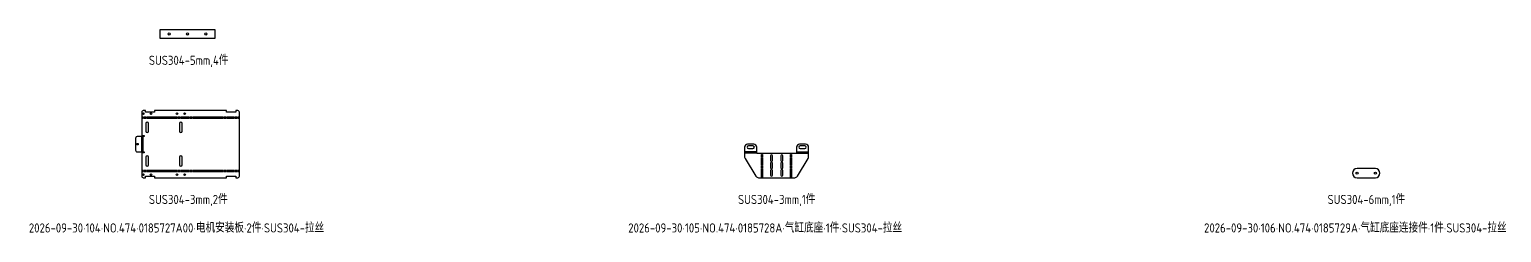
# Model space of a CAD drawing. Header units: inches. Extents: x -1146 to 223752, y 26431 to 27942.
# Drawn here: x 155066 to 159891, y 26431 to 27097 of the extents above; entities that cross this region are included whole.
import ezdxf

# ---------------------------------------------------------------- set-up
doc = ezdxf.new("R2010")
doc.units = ezdxf.units.IN
doc.header["$LTSCALE"] = 0.194989
doc.linetypes.add('CENTER', pattern=[50.8, 31.75, -6.35, 6.35, -6.35])
doc.layers.add('可见 (ISO)', color=7, linetype='Continuous', lineweight=25)
doc.layers.add('折弯线', color=1, linetype='CENTER')
doc.styles.add('Z-English', font='gbenor.shx', dxfattribs={"height": 10, "bigfont": 'hztxt.shx'})

msp = doc.modelspace()

# ---------------------------------------------------------------- linework, layer by layer
at = {"layer": '可见 (ISO)'}
for p, q in [((155494.3, 27067), (155494.3, 27097)), ((155494.3, 27097), (155674.3, 27097)), ((155674.3, 27067), (155494.3, 27067)), ((155674.3, 27097), (155674.3, 27067)), ((159477.2, 26640.7), (159417.2, 26640.7)), ((159417.2, 26610.7), (159477.2, 26610.7))]:
    msp.add_line(p, q, dxfattribs=at)
for points in [[(155434.3, 26615.7, 0.414214), (155439.3, 26610.7), (155446.3, 26610.7), (155446.3, 26615.7), (155476.3, 26615.7), (155476.3, 26610.7), (155712.3, 26610.7), (155712.3, 26615.7), (155742.3, 26615.7), (155742.3, 26610.7), (155749.3, 26610.7, 0.414214), (155754.3, 26615.7), (155754.3, 26825.7, 0.414214), (155749.3, 26830.7), (155742.3, 26830.7), (155742.3, 26825.7), (155712.3, 26825.7), (155712.3, 26830.7), (155476.3, 26830.7), (155476.3, 26825.7), (155446.3, 26825.7), (155446.3, 26830.7), (155439.3, 26830.7, 0.414214), (155434.3, 26825.7), (155434.3, 26748.7), (155441.8, 26748.7), (155441.8, 26745.7), (155419.3, 26745.7, 0.414214), (155414.3, 26740.7), (155414.3, 26700.7, 0.414214), (155419.3, 26695.7), (155441.8, 26695.7), (155441.8, 26692.7), (155434.3, 26692.7)], [(155456.8, 26763.2), (155456.8, 26788.2, 1), (155447.8, 26788.2), (155447.8, 26763.2, 1)], [(155566.8, 26763.2), (155566.8, 26788.2, 1), (155557.8, 26788.2), (155557.8, 26763.2, 1)], [(155456.8, 26653.2), (155456.8, 26678.2, 1), (155447.8, 26678.2), (155447.8, 26653.2, 1)], [(155566.8, 26653.2), (155566.8, 26678.2, 1), (155557.8, 26678.2), (155557.8, 26653.2, 1)], [(157560, 26610.7), (157574.4, 26610.7, 0.260446), (157582.9, 26615.5), (157618.5, 26673.3, 0.138795), (157620, 26678.5), (157620, 26710.7, 0.414214), (157610, 26720.7), (157590, 26720.7, 0.414214), (157580, 26710.7), (157580, 26689.7), (157560, 26689.7), (157470, 26689.7), (157450, 26689.7), (157450, 26710.7, 0.414214), (157440, 26720.7), (157420, 26720.7, 0.414214), (157410, 26710.7), (157410, 26678.5, 0.138795), (157411.5, 26673.3), (157447.1, 26615.5, 0.260446), (157455.6, 26610.7), (157470, 26610.7)], [(157422.5, 26706.2), (157437.5, 26706.2, 1), (157437.5, 26715.2), (157422.5, 26715.2, 1)], [(157501.3, 26667.2), (157501.3, 26682.2, 1), (157494.8, 26682.2), (157494.8, 26667.2, 1)], [(157535.3, 26667.2), (157535.3, 26682.2, 1), (157528.8, 26682.2), (157528.8, 26667.2, 1)], [(157592.5, 26706.2), (157607.5, 26706.2, 1), (157607.5, 26715.2), (157592.5, 26715.2, 1)], [(157501.3, 26643.2), (157501.3, 26658.2, 1), (157494.8, 26658.2), (157494.8, 26643.2, 1)], [(157501.3, 26619.2), (157501.3, 26634.2, 1), (157494.8, 26634.2), (157494.8, 26619.2, 1)], [(157535.3, 26643.2), (157535.3, 26658.2, 1), (157528.8, 26658.2), (157528.8, 26643.2, 1)], [(157535.3, 26619.2), (157535.3, 26634.2, 1), (157528.8, 26634.2), (157528.8, 26619.2, 1)]]:
    msp.add_lwpolyline(points, format="xyb", close=True, dxfattribs=at)
for centre, radius in [((155524.3, 27082), 3.32), ((155584.3, 27082), 3.32), ((155644.3, 27082), 3.32), ((155439.8, 26820.7), 2.46), ((155464.8, 26820.7), 2.46), ((155549.8, 26820.7), 2.46), ((155574.8, 26820.7), 2.46), ((155420.3, 26720.7), 2.46), ((155439.8, 26620.7), 2.46), ((155464.8, 26620.7), 2.46), ((155549.8, 26620.7), 2.46), ((155574.8, 26620.7), 2.46), ((159417.2, 26625.7), 3.32), ((159477.2, 26625.7), 3.32)]:
    msp.add_circle(centre, radius, dxfattribs=at)
for centre, start, end in [((159417.2, 26625.7), 90, -90), ((159477.2, 26625.7), -90, 90)]:
    msp.add_arc(centre, 15, start, end, dxfattribs=at)
at = {"layer": '折弯线', "color": 5, "linetype": 'CENTER'}
for points in [[(155434.3, 26810.7), (155754.3, 26810.7)], [(155434.3, 26805.7), (155754.3, 26805.7)], [(155434.3, 26695.7), (155434.3, 26745.7)], [(155439.3, 26695.7), (155439.3, 26745.7)], [(157450, 26695.7), (157410, 26695.7)], [(157450, 26690.7), (157410, 26690.7)], [(157465, 26610.7), (157465, 26689.7)], [(157470, 26610.7), (157470, 26689.7)], [(157560, 26610.7), (157560, 26689.7)], [(157565, 26610.7), (157565, 26689.7)], [(157580, 26695.7), (157620, 26695.7)], [(157580, 26690.7), (157620, 26690.7)], [(155434.3, 26635.7), (155754.3, 26635.7)], [(155434.3, 26630.7), (155754.3, 26630.7)]]:
    msp.add_lwpolyline(points, dxfattribs=at)
at = {"layer": '折弯线', "color": 1, "linetype": 'CENTER', "ltscale": 0.5}
for points in [[(155434.3, 26808.2), (155754.3, 26808.2)], [(155436.8, 26695.7), (155436.8, 26745.7)], [(157450, 26693.2), (157410, 26693.2)], [(157467.5, 26610.7), (157467.5, 26689.7)], [(157562.5, 26610.7), (157562.5, 26689.7)], [(157580, 26693.2), (157620, 26693.2)], [(155434.3, 26633.2), (155754.3, 26633.2)]]:
    msp.add_lwpolyline(points, dxfattribs=at)

# ---------------------------------------------------------------- texts
at = {"color": 3, "style": 'Z-English'}
for s, p in [('SUS304-5mm,4件', (155457.7, 26980.7)), ('SUS304-3mm,2件', (155457.7, 26524.4)), ('SUS304-3mm,1件', (157388.4, 26524.4)), ('SUS304-6mm,1件', (159320.6, 26524.4))]:
    msp.add_text(s, height=30, dxfattribs=at).set_placement(p)
at = {"color": 2, "style": 'Z-English'}
for s, p in [('2026-09-30·104·NO.474·0185727A00·电机安装板·2件·SUS304-拉丝', (155064.4, 26431)), ('2026-09-30·105·NO.474·0185728A·气缸底座·1件·SUS304-拉丝', (157028.7, 26431)), ('2026-09-30·106·NO.474·0185729A·气缸底座连接件·1件·SUS304-拉丝', (158915.9, 26431))]:
    msp.add_text(s, height=30, dxfattribs=at).set_placement(p)

doc.saveas('drawing.dxf')
